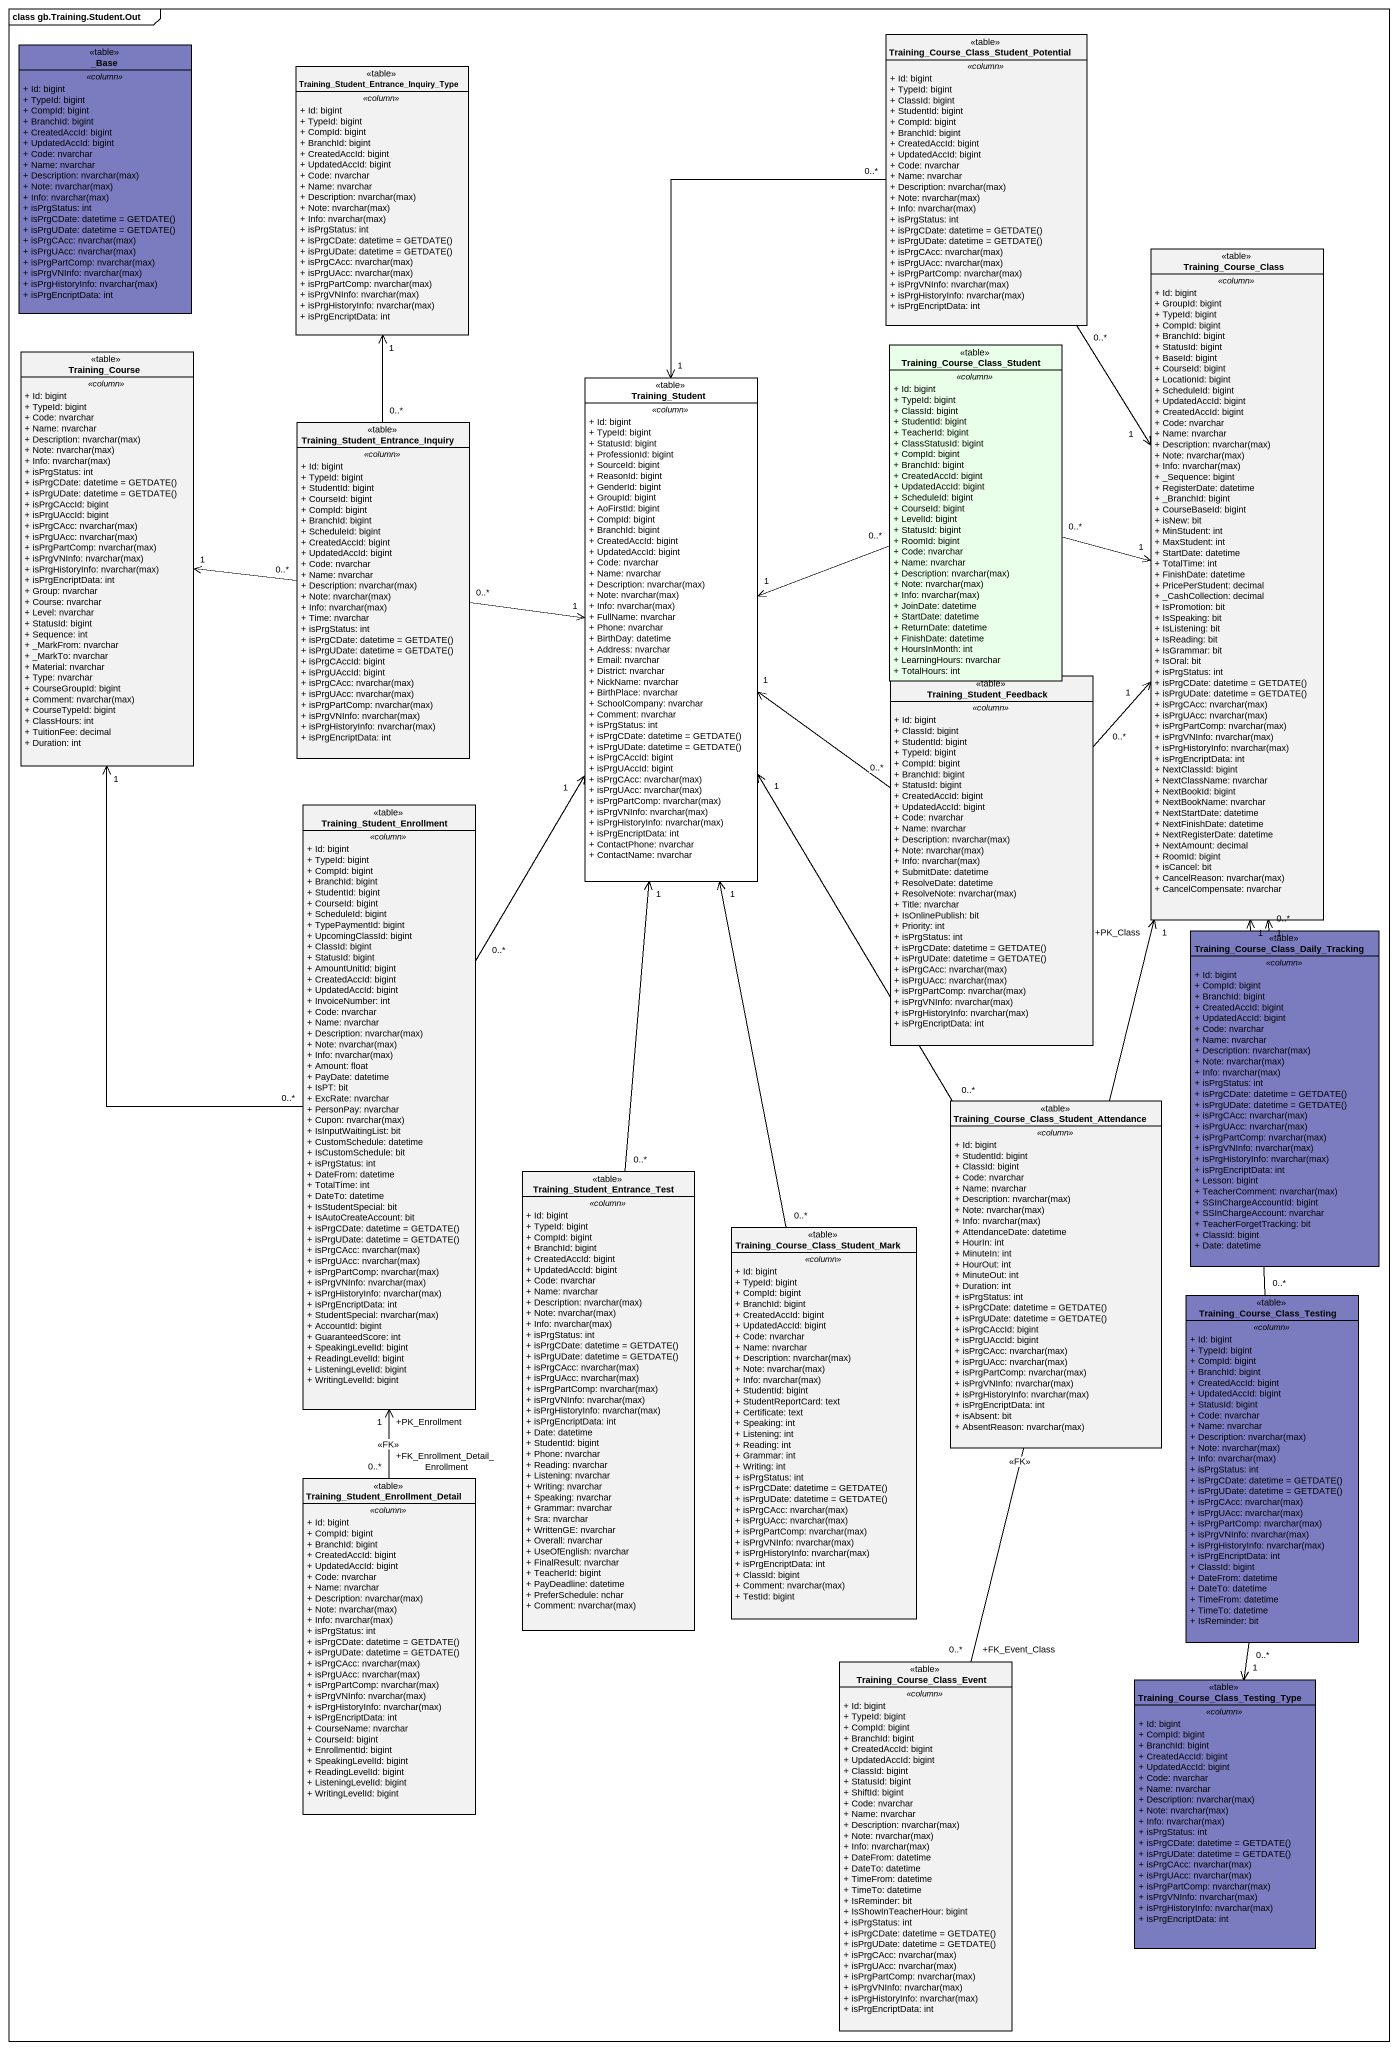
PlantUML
@startuml
mainframe class gb.Training.Student.Out
hide circle
hide empty members
skinparam classAttributeIconSize 0
class "_Base" as Base <<table>> #7B7BC0 {
  .. <<column>> ..
  + Id: bigint
  + TypeId: bigint
  + CompId: bigint
  + BranchId: bigint
  + CreatedAccId: bigint
  + UpdatedAccId: bigint
  + Code: nvarchar
  + Name: nvarchar
  {field} + Description: nvarchar(max)
  {field} + Note: nvarchar(max)
  {field} + Info: nvarchar(max)
  + isPrgStatus: int
  {field} + isPrgCDate: datetime = GETDATE()
  {field} + isPrgUDate: datetime = GETDATE()
  {field} + isPrgCAcc: nvarchar(max)
  {field} + isPrgUAcc: nvarchar(max)
  {field} + isPrgPartComp: nvarchar(max)
  {field} + isPrgVNInfo: nvarchar(max)
  {field} + isPrgHistoryInfo: nvarchar(max)
  + isPrgEncriptData: int
}
class "Training_Course_Class_Student_Potential" as Training_Course_Class <<table>> {
  .. <<column>> ..
  + Id: bigint
  + TypeId: bigint
  + ClassId: bigint
  + StudentId: bigint
  + CompId: bigint
  + BranchId: bigint
  + CreatedAccId: bigint
  + UpdatedAccId: bigint
  + Code: nvarchar
  + Name: nvarchar
  {field} + Description: nvarchar(max)
  {field} + Note: nvarchar(max)
  {field} + Info: nvarchar(max)
  + isPrgStatus: int
  {field} + isPrgCDate: datetime = GETDATE()
  {field} + isPrgUDate: datetime = GETDATE()
  {field} + isPrgCAcc: nvarchar(max)
  {field} + isPrgUAcc: nvarchar(max)
  {field} + isPrgPartComp: nvarchar(max)
  {field} + isPrgVNInfo: nvarchar(max)
  {field} + isPrgHistoryInfo: nvarchar(max)
  + isPrgEncriptData: int
}
class "Training_Student_Entrance_Inquiry_Type" as Training_Student_Entrance <<table>> {
  .. <<column>> ..
  + Id: bigint
  + TypeId: bigint
  + CompId: bigint
  + BranchId: bigint
  + CreatedAccId: bigint
  + UpdatedAccId: bigint
  + Code: nvarchar
  + Name: nvarchar
  {field} + Description: nvarchar(max)
  {field} + Note: nvarchar(max)
  {field} + Info: nvarchar(max)
  + isPrgStatus: int
  {field} + isPrgCDate: datetime = GETDATE()
  {field} + isPrgUDate: datetime = GETDATE()
  {field} + isPrgCAcc: nvarchar(max)
  {field} + isPrgUAcc: nvarchar(max)
  {field} + isPrgPartComp: nvarchar(max)
  {field} + isPrgVNInfo: nvarchar(max)
  {field} + isPrgHistoryInfo: nvarchar(max)
  + isPrgEncriptData: int
}
class "Training_Course_Class" as Training_Course_Class_2 <<table>> {
  .. <<column>> ..
  + Id: bigint
  + GroupId: bigint
  + TypeId: bigint
  + CompId: bigint
  + BranchId: bigint
  + StatusId: bigint
  + BaseId: bigint
  + CourseId: bigint
  + LocationId: bigint
  + ScheduleId: bigint
  + UpdatedAccId: bigint
  + CreatedAccId: bigint
  + Code: nvarchar
  + Name: nvarchar
  {field} + Description: nvarchar(max)
  {field} + Note: nvarchar(max)
  {field} + Info: nvarchar(max)
  + _Sequence: bigint
  + RegisterDate: datetime
  + _BranchId: bigint
  + CourseBaseId: bigint
  + isNew: bit
  + MinStudent: int
  + MaxStudent: int
  + StartDate: datetime
  + TotalTime: int
  + FinishDate: datetime
  + PricePerStudent: decimal
  + _CashCollection: decimal
  + IsPromotion: bit
  + IsSpeaking: bit
  + IsListening: bit
  + IsReading: bit
  + IsGrammar: bit
  + IsOral: bit
  + isPrgStatus: int
  {field} + isPrgCDate: datetime = GETDATE()
  {field} + isPrgUDate: datetime = GETDATE()
  {field} + isPrgCAcc: nvarchar(max)
  {field} + isPrgUAcc: nvarchar(max)
  {field} + isPrgPartComp: nvarchar(max)
  {field} + isPrgVNInfo: nvarchar(max)
  {field} + isPrgHistoryInfo: nvarchar(max)
  + isPrgEncriptData: int
  + NextClassId: bigint
  + NextClassName: nvarchar
  + NextBookId: bigint
  + NextBookName: nvarchar
  + NextStartDate: datetime
  + NextFinishDate: datetime
  + NextRegisterDate: datetime
  + NextAmount: decimal
  + RoomId: bigint
  + isCancel: bit
  {field} + CancelReason: nvarchar(max)
  + CancelCompensate: nvarchar
}
class Training_Course <<table>> {
  .. <<column>> ..
  + Id: bigint
  + TypeId: bigint
  + Code: nvarchar
  + Name: nvarchar
  {field} + Description: nvarchar(max)
  {field} + Note: nvarchar(max)
  {field} + Info: nvarchar(max)
  + isPrgStatus: int
  {field} + isPrgCDate: datetime = GETDATE()
  {field} + isPrgUDate: datetime = GETDATE()
  + isPrgCAccId: bigint
  + isPrgUAccId: bigint
  {field} + isPrgCAcc: nvarchar(max)
  {field} + isPrgUAcc: nvarchar(max)
  {field} + isPrgPartComp: nvarchar(max)
  {field} + isPrgVNInfo: nvarchar(max)
  {field} + isPrgHistoryInfo: nvarchar(max)
  + isPrgEncriptData: int
  + Group: nvarchar
  + Course: nvarchar
  + Level: nvarchar
  + StatusId: bigint
  + Sequence: int
  + _MarkFrom: nvarchar
  + _MarkTo: nvarchar
  + Material: nvarchar
  + Type: nvarchar
  + CourseGroupId: bigint
  {field} + Comment: nvarchar(max)
  + CourseTypeId: bigint
  + ClassHours: int
  + TuitionFee: decimal
  + Duration: int
}
class "Training_Course_Class_Student" as Training_Course_Class_3 <<table>> #E9FFE9 {
  .. <<column>> ..
  + Id: bigint
  + TypeId: bigint
  + ClassId: bigint
  + StudentId: bigint
  + TeacherId: bigint
  + ClassStatusId: bigint
  + CompId: bigint
  + BranchId: bigint
  + CreatedAccId: bigint
  + UpdatedAccId: bigint
  + ScheduleId: bigint
  + CourseId: bigint
  + LevelId: bigint
  + StatusId: bigint
  + RoomId: bigint
  + Code: nvarchar
  + Name: nvarchar
  {field} + Description: nvarchar(max)
  {field} + Note: nvarchar(max)
  {field} + Info: nvarchar(max)
  + JoinDate: datetime
  + StartDate: datetime
  + ReturnDate: datetime
  + FinishDate: datetime
  + HoursInMonth: int
  + LearningHours: nvarchar
  + TotalHours: int
}
class Training_Student <<table>> #FFFFFF {
  .. <<column>> ..
  + Id: bigint
  + TypeId: bigint
  + StatusId: bigint
  + ProfessionId: bigint
  + SourceId: bigint
  + ReasonId: bigint
  + GenderId: bigint
  + GroupId: bigint
  + AoFirstId: bigint
  + CompId: bigint
  + BranchId: bigint
  + CreatedAccId: bigint
  + UpdatedAccId: bigint
  + Code: nvarchar
  + Name: nvarchar
  {field} + Description: nvarchar(max)
  {field} + Note: nvarchar(max)
  {field} + Info: nvarchar(max)
  + FullName: nvarchar
  + Phone: nvarchar
  + BirthDay: datetime
  + Address: nvarchar
  + Email: nvarchar
  + District: nvarchar
  + NickName: nvarchar
  + BirthPlace: nvarchar
  + SchoolCompany: nvarchar
  + Comment: nvarchar
  + isPrgStatus: int
  {field} + isPrgCDate: datetime = GETDATE()
  {field} + isPrgUDate: datetime = GETDATE()
  + isPrgCAccId: bigint
  + isPrgUAccId: bigint
  {field} + isPrgCAcc: nvarchar(max)
  {field} + isPrgUAcc: nvarchar(max)
  {field} + isPrgPartComp: nvarchar(max)
  {field} + isPrgVNInfo: nvarchar(max)
  {field} + isPrgHistoryInfo: nvarchar(max)
  + isPrgEncriptData: int
  + ContactPhone: nvarchar
  + ContactName: nvarchar
}
class "Training_Student_Entrance_Inquiry" as Training_Student_Entrance_2 <<table>> {
  .. <<column>> ..
  + Id: bigint
  + TypeId: bigint
  + StudentId: bigint
  + CourseId: bigint
  + CompId: bigint
  + BranchId: bigint
  + ScheduleId: bigint
  + CreatedAccId: bigint
  + UpdatedAccId: bigint
  + Code: nvarchar
  + Name: nvarchar
  {field} + Description: nvarchar(max)
  {field} + Note: nvarchar(max)
  {field} + Info: nvarchar(max)
  + Time: nvarchar
  + isPrgStatus: int
  {field} + isPrgCDate: datetime = GETDATE()
  {field} + isPrgUDate: datetime = GETDATE()
  + isPrgCAccId: bigint
  + isPrgUAccId: bigint
  {field} + isPrgCAcc: nvarchar(max)
  {field} + isPrgUAcc: nvarchar(max)
  {field} + isPrgPartComp: nvarchar(max)
  {field} + isPrgVNInfo: nvarchar(max)
  {field} + isPrgHistoryInfo: nvarchar(max)
  + isPrgEncriptData: int
}
class Training_Student_Feedback <<table>> {
  .. <<column>> ..
  + Id: bigint
  + ClassId: bigint
  + StudentId: bigint
  + TypeId: bigint
  + CompId: bigint
  + BranchId: bigint
  + StatusId: bigint
  + CreatedAccId: bigint
  + UpdatedAccId: bigint
  + Code: nvarchar
  + Name: nvarchar
  {field} + Description: nvarchar(max)
  {field} + Note: nvarchar(max)
  {field} + Info: nvarchar(max)
  + SubmitDate: datetime
  + ResolveDate: datetime
  {field} + ResolveNote: nvarchar(max)
  + Title: nvarchar
  + IsOnlinePublish: bit
  + Priority: int
  + isPrgStatus: int
  {field} + isPrgCDate: datetime = GETDATE()
  {field} + isPrgUDate: datetime = GETDATE()
  {field} + isPrgCAcc: nvarchar(max)
  {field} + isPrgUAcc: nvarchar(max)
  {field} + isPrgPartComp: nvarchar(max)
  {field} + isPrgVNInfo: nvarchar(max)
  {field} + isPrgHistoryInfo: nvarchar(max)
  + isPrgEncriptData: int
}
class Training_Student_Enrollment <<table>> {
  .. <<column>> ..
  + Id: bigint
  + TypeId: bigint
  + CompId: bigint
  + BranchId: bigint
  + StudentId: bigint
  + CourseId: bigint
  + ScheduleId: bigint
  + TypePaymentId: bigint
  + UpcomingClassId: bigint
  + ClassId: bigint
  + StatusId: bigint
  + AmountUnitId: bigint
  + CreatedAccId: bigint
  + UpdatedAccId: bigint
  + InvoiceNumber: int
  + Code: nvarchar
  + Name: nvarchar
  {field} + Description: nvarchar(max)
  {field} + Note: nvarchar(max)
  {field} + Info: nvarchar(max)
  + Amount: float
  + PayDate: datetime
  + IsPT: bit
  + ExcRate: nvarchar
  + PersonPay: nvarchar
  {field} + Cupon: nvarchar(max)
  + IsInputWaitingList: bit
  + CustomSchedule: datetime
  + IsCustomSchedule: bit
  + isPrgStatus: int
  + DateFrom: datetime
  + TotalTime: int
  + DateTo: datetime
  + IsStudentSpecial: bit
  + IsAutoCreateAccount: bit
  {field} + isPrgCDate: datetime = GETDATE()
  {field} + isPrgUDate: datetime = GETDATE()
  {field} + isPrgCAcc: nvarchar(max)
  {field} + isPrgUAcc: nvarchar(max)
  {field} + isPrgPartComp: nvarchar(max)
  {field} + isPrgVNInfo: nvarchar(max)
  {field} + isPrgHistoryInfo: nvarchar(max)
  + isPrgEncriptData: int
  {field} + StudentSpecial: nvarchar(max)
  + AccountId: bigint
  + GuaranteedScore: int
  + SpeakingLevelId: bigint
  + ReadingLevelId: bigint
  + ListeningLevelId: bigint
  + WritingLevelId: bigint
}
class "Training_Course_Class_Daily_Tracking" as Training_Course_Class_Daily <<table>> #7B7BC0 {
  .. <<column>> ..
  + Id: bigint
  + CompId: bigint
  + BranchId: bigint
  + CreatedAccId: bigint
  + UpdatedAccId: bigint
  + Code: nvarchar
  + Name: nvarchar
  {field} + Description: nvarchar(max)
  {field} + Note: nvarchar(max)
  {field} + Info: nvarchar(max)
  + isPrgStatus: int
  {field} + isPrgCDate: datetime = GETDATE()
  {field} + isPrgUDate: datetime = GETDATE()
  {field} + isPrgCAcc: nvarchar(max)
  {field} + isPrgUAcc: nvarchar(max)
  {field} + isPrgPartComp: nvarchar(max)
  {field} + isPrgVNInfo: nvarchar(max)
  {field} + isPrgHistoryInfo: nvarchar(max)
  + isPrgEncriptData: int
  + Lesson: bigint
  {field} + TeacherComment: nvarchar(max)
  + SSInChargeAccountId: bigint
  + SSInChargeAccount: nvarchar
  + TeacherForgetTracking: bit
  + ClassId: bigint
  + Date: datetime
}
class "Training_Course_Class_Student_Attendance" as Training_Course_Class_4 <<table>> {
  .. <<column>> ..
  + Id: bigint
  + StudentId: bigint
  + ClassId: bigint
  + Code: nvarchar
  + Name: nvarchar
  {field} + Description: nvarchar(max)
  {field} + Note: nvarchar(max)
  {field} + Info: nvarchar(max)
  + AttendanceDate: datetime
  + HourIn: int
  + MinuteIn: int
  + HourOut: int
  + MinuteOut: int
  + Duration: int
  + isPrgStatus: int
  {field} + isPrgCDate: datetime = GETDATE()
  {field} + isPrgUDate: datetime = GETDATE()
  + isPrgCAccId: bigint
  + isPrgUAccId: bigint
  {field} + isPrgCAcc: nvarchar(max)
  {field} + isPrgUAcc: nvarchar(max)
  {field} + isPrgPartComp: nvarchar(max)
  {field} + isPrgVNInfo: nvarchar(max)
  {field} + isPrgHistoryInfo: nvarchar(max)
  + isPrgEncriptData: int
  + isAbsent: bit
  {field} + AbsentReason: nvarchar(max)
}
class "Training_Student_Entrance_Test" as Training_Student_Entrance_3 <<table>> {
  .. <<column>> ..
  + Id: bigint
  + TypeId: bigint
  + CompId: bigint
  + BranchId: bigint
  + CreatedAccId: bigint
  + UpdatedAccId: bigint
  + Code: nvarchar
  + Name: nvarchar
  {field} + Description: nvarchar(max)
  {field} + Note: nvarchar(max)
  {field} + Info: nvarchar(max)
  + isPrgStatus: int
  {field} + isPrgCDate: datetime = GETDATE()
  {field} + isPrgUDate: datetime = GETDATE()
  {field} + isPrgCAcc: nvarchar(max)
  {field} + isPrgUAcc: nvarchar(max)
  {field} + isPrgPartComp: nvarchar(max)
  {field} + isPrgVNInfo: nvarchar(max)
  {field} + isPrgHistoryInfo: nvarchar(max)
  + isPrgEncriptData: int
  + Date: datetime
  + StudentId: bigint
  + Phone: nvarchar
  + Reading: nvarchar
  + Listening: nvarchar
  + Writing: nvarchar
  + Speaking: nvarchar
  + Grammar: nvarchar
  + Sra: nvarchar
  + WrittenGE: nvarchar
  + Overall: nvarchar
  + UseOfEnglish: nvarchar
  + FinalResult: nvarchar
  + TeacherId: bigint
  + PayDeadline: datetime
  + PreferSchedule: nchar
  {field} + Comment: nvarchar(max)
}
class "Training_Course_Class_Student_Mark" as Training_Course_Class_5 <<table>> {
  .. <<column>> ..
  + Id: bigint
  + TypeId: bigint
  + CompId: bigint
  + BranchId: bigint
  + CreatedAccId: bigint
  + UpdatedAccId: bigint
  + Code: nvarchar
  + Name: nvarchar
  {field} + Description: nvarchar(max)
  {field} + Note: nvarchar(max)
  {field} + Info: nvarchar(max)
  + StudentId: bigint
  + StudentReportCard: text
  + Certificate: text
  + Speaking: int
  + Listening: int
  + Reading: int
  + Grammar: int
  + Writing: int
  + isPrgStatus: int
  {field} + isPrgCDate: datetime = GETDATE()
  {field} + isPrgUDate: datetime = GETDATE()
  {field} + isPrgCAcc: nvarchar(max)
  {field} + isPrgUAcc: nvarchar(max)
  {field} + isPrgPartComp: nvarchar(max)
  {field} + isPrgVNInfo: nvarchar(max)
  {field} + isPrgHistoryInfo: nvarchar(max)
  + isPrgEncriptData: int
  + ClassId: bigint
  {field} + Comment: nvarchar(max)
  + TestId: bigint
}
class "Training_Course_Class_Testing" as Training_Course_Class_6 <<table>> #7B7BC0 {
  .. <<column>> ..
  + Id: bigint
  + TypeId: bigint
  + CompId: bigint
  + BranchId: bigint
  + CreatedAccId: bigint
  + UpdatedAccId: bigint
  + StatusId: bigint
  + Code: nvarchar
  + Name: nvarchar
  {field} + Description: nvarchar(max)
  {field} + Note: nvarchar(max)
  {field} + Info: nvarchar(max)
  + isPrgStatus: int
  {field} + isPrgCDate: datetime = GETDATE()
  {field} + isPrgUDate: datetime = GETDATE()
  {field} + isPrgCAcc: nvarchar(max)
  {field} + isPrgUAcc: nvarchar(max)
  {field} + isPrgPartComp: nvarchar(max)
  {field} + isPrgVNInfo: nvarchar(max)
  {field} + isPrgHistoryInfo: nvarchar(max)
  + isPrgEncriptData: int
  + ClassId: bigint
  + DateFrom: datetime
  + DateTo: datetime
  + TimeFrom: datetime
  + TimeTo: datetime
  + IsReminder: bit
}
class "Training_Student_Enrollment_Detail" as Training_Student_Enrollment_2 <<table>> {
  .. <<column>> ..
  + Id: bigint
  + CompId: bigint
  + BranchId: bigint
  + CreatedAccId: bigint
  + UpdatedAccId: bigint
  + Code: nvarchar
  + Name: nvarchar
  {field} + Description: nvarchar(max)
  {field} + Note: nvarchar(max)
  {field} + Info: nvarchar(max)
  + isPrgStatus: int
  {field} + isPrgCDate: datetime = GETDATE()
  {field} + isPrgUDate: datetime = GETDATE()
  {field} + isPrgCAcc: nvarchar(max)
  {field} + isPrgUAcc: nvarchar(max)
  {field} + isPrgPartComp: nvarchar(max)
  {field} + isPrgVNInfo: nvarchar(max)
  {field} + isPrgHistoryInfo: nvarchar(max)
  + isPrgEncriptData: int
  + CourseName: nvarchar
  + CourseId: bigint
  + EnrollmentId: bigint
  + SpeakingLevelId: bigint
  + ReadingLevelId: bigint
  + ListeningLevelId: bigint
  + WritingLevelId: bigint
}
class Training_Course_Class_Event <<table>> {
  .. <<column>> ..
  + Id: bigint
  + TypeId: bigint
  + CompId: bigint
  + BranchId: bigint
  + CreatedAccId: bigint
  + UpdatedAccId: bigint
  + ClassId: bigint
  + StatusId: bigint
  + ShiftId: bigint
  + Code: nvarchar
  + Name: nvarchar
  {field} + Description: nvarchar(max)
  {field} + Note: nvarchar(max)
  {field} + Info: nvarchar(max)
  + DateFrom: datetime
  + DateTo: datetime
  + TimeFrom: datetime
  + TimeTo: datetime
  + IsReminder: bit
  + IsShowInTeacherHour: bigint
  + isPrgStatus: int
  {field} + isPrgCDate: datetime = GETDATE()
  {field} + isPrgUDate: datetime = GETDATE()
  {field} + isPrgCAcc: nvarchar(max)
  {field} + isPrgUAcc: nvarchar(max)
  {field} + isPrgPartComp: nvarchar(max)
  {field} + isPrgVNInfo: nvarchar(max)
  {field} + isPrgHistoryInfo: nvarchar(max)
  + isPrgEncriptData: int
}
class "Training_Course_Class_Testing_Type" as Training_Course_Class_7 <<table>> #7B7BC0 {
  .. <<column>> ..
  + Id: bigint
  + CompId: bigint
  + BranchId: bigint
  + CreatedAccId: bigint
  + UpdatedAccId: bigint
  + Code: nvarchar
  + Name: nvarchar
  {field} + Description: nvarchar(max)
  {field} + Note: nvarchar(max)
  {field} + Info: nvarchar(max)
  + isPrgStatus: int
  {field} + isPrgCDate: datetime = GETDATE()
  {field} + isPrgUDate: datetime = GETDATE()
  {field} + isPrgCAcc: nvarchar(max)
  {field} + isPrgUAcc: nvarchar(max)
  {field} + isPrgPartComp: nvarchar(max)
  {field} + isPrgVNInfo: nvarchar(max)
  {field} + isPrgHistoryInfo: nvarchar(max)
  + isPrgEncriptData: int
}
Training_Course_Class "0..*" --> "1" Training_Course_Class_2
Training_Course_Class "0..*" --> "1" Training_Student
Training_Course_Class_3 "0..*" -right-> "1" Training_Course_Class_2
Training_Course_Class_3 "0..*" -left-> "1" Training_Student
Training_Student_Entrance_2 "0..*" -up-> "1" Training_Student_Entrance
Training_Student_Entrance_2 "0..*" -left-> "1" Training_Course
Training_Student_Entrance_2 "0..*" -right-> "1" Training_Student
Training_Student_Feedback "0..*" -up-> "1" Training_Course_Class_2
Training_Student_Feedback "0..*" -up-> "1" Training_Student
Training_Student_Enrollment "0..*" -up-> "1" Training_Course
Training_Student_Enrollment "0..*" -up-> "1" Training_Student
Training_Course_Class_Daily "0..*" -up-> "1" Training_Course_Class_2
Training_Course_Class_4 "0..*" -up-> "1" Training_Student
Training_Student_Entrance_3 "0..*" -up-> "1" Training_Student
Training_Course_Class_5 "0..*" -up-> "1" Training_Student
Training_Course_Class_6 "0..*" -up-> "1" Training_Course_Class_2
Training_Course_Class_6 "0..*" --> "1" Training_Course_Class_7
Training_Student_Enrollment_2 "+FK_Enrollment_Detail_Enrollment\n0..*" -up-> "+PK_Enrollment\n1" Training_Student_Enrollment : <<FK>>
Training_Course_Class_Event "+FK_Event_Class\n0..*" -up-> "+PK_Class\n1" Training_Course_Class_2 : <<FK>>
@enduml
